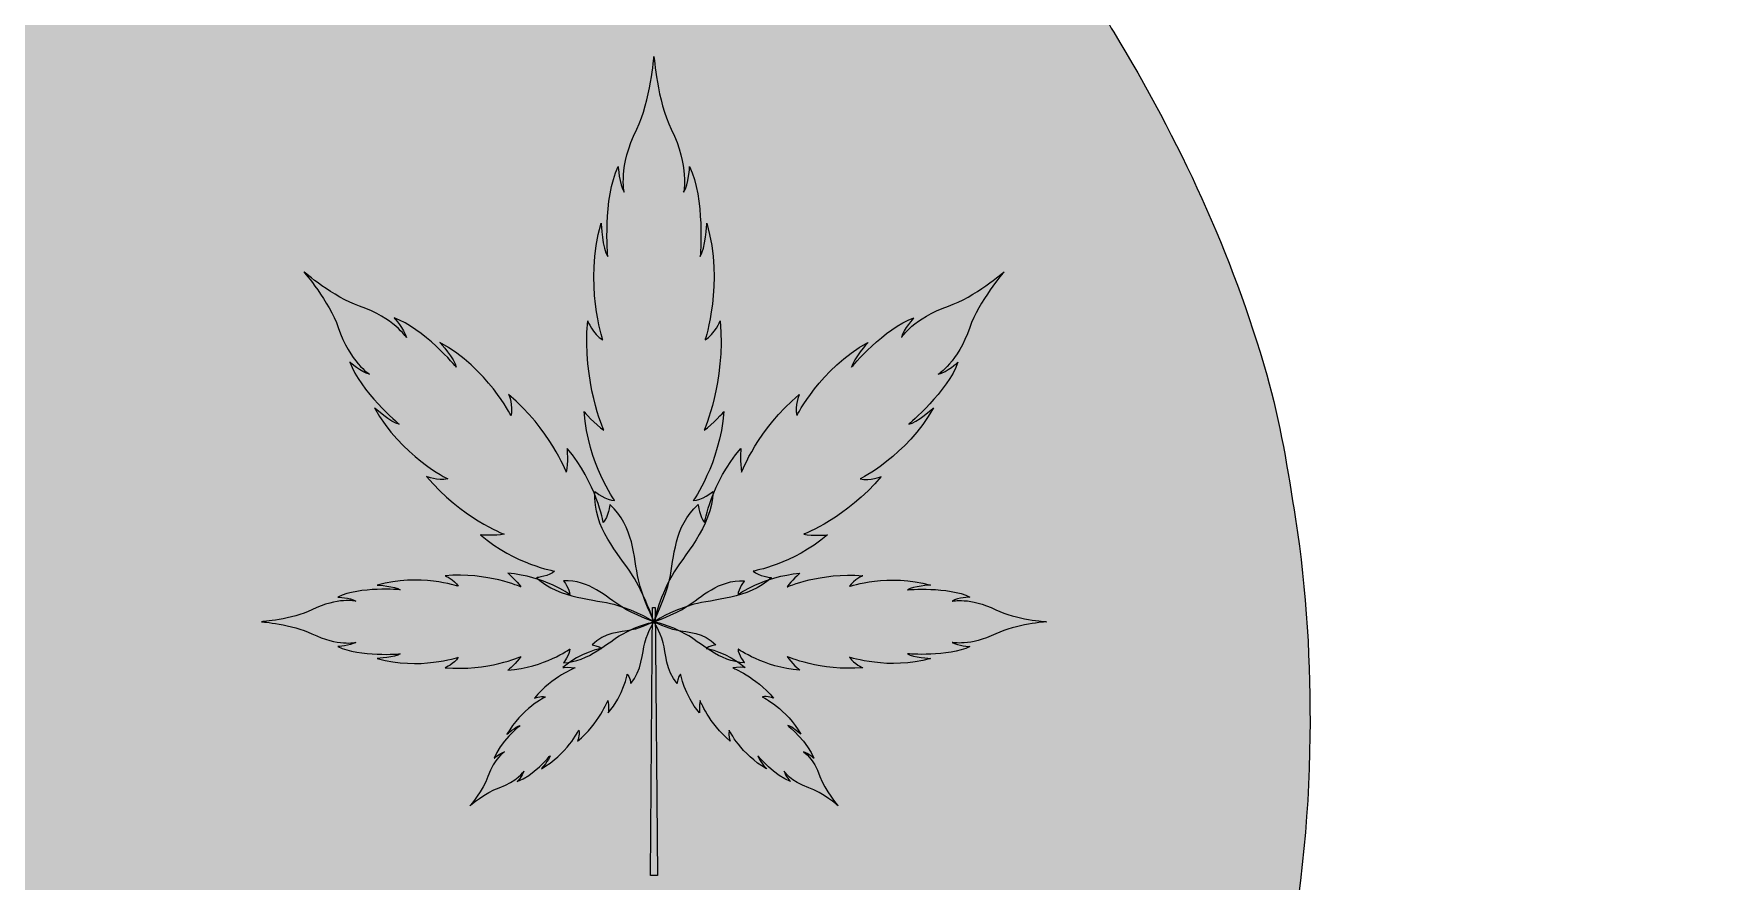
# Model space of a CAD drawing. Extents: x 504 to 1454, y -1419 to -461.
# Drawn here: x 1009.7 to 1453.9, y -1105.8 to -882.6 of the extents above; entities that cross this region are included whole.
import ezdxf

# ---------------------------------------------------------------- set-up
doc = ezdxf.new("R2010")
doc.units = 0
doc.header["$MEASUREMENT"] = 0
doc.layers.add('katman 1', color=7, linetype='Continuous')

# ---------------------------------------------------------------- blocks, each defined once
blk = doc.blocks.new('block 2')
at = {"layer": 'katman 1', "true_color": 0xffffff}
h = blk.add_hatch(color=7, dxfattribs=at)
h.dxf.hatch_style = 2
edge = h.paths.add_edge_path()
edge.add_spline(control_points=[(1451.73, -803.24), (1448.84, -799.53), (1446.1, -795.65), (1444.22, -791.29), (1442.76, -787.93), (1440.24, -786.27), (1436.69, -785.98), (1426.96, -785.2), (1417.21, -784.9), (1407.45, -784.57), (1399.25, -784.3), (1391.01, -785.1), (1382.84, -783.54), (1375.43, -782.12), (1367.96, -780.97), (1361.32, -777.02), (1359.79, -776.11), (1358.29, -775.11), (1356.66, -774.39), (1350.28, -771.57), (1344.61, -767.63), (1339.28, -763.21), (1323.59, -750.15), (1309.58, -735.38), (1296.08, -720.15), (1265.85, -686.03), (1238.77, -649.45), (1212.65, -612.15), (1189.97, -579.78), (1167.51, -547.26), (1144.85, -514.88), (1134.72, -500.4), (1124.13, -486.26), (1111.17, -474.1), (1101.86, -465.36), (1090.95, -461.31), (1078.11, -463.34), (1070.91, -464.49), (1064.24, -467.3), (1057.56, -470.05), (1044.92, -475.26), (1033.18, -482.25), (1021.15, -488.65), (1010.32, -494.41), (999.45, -500.08), (988.63, -505.84), (978.7, -511.14), (969.82, -518.15), (959.56, -523), (948.85, -528.05), (938.65, -534.16), (928.23, -539.82), (922.09, -543.15), (916, -546.56), (909.81, -549.81), (908.08, -550.72), (907.13, -552.72), (905.09, -553.09), (901.67, -553.72), (898.71, -555.4), (895.68, -556.98), (885.64, -562.21), (875.28, -566.71), (864.14, -568.98), (848.13, -572.25), (832.03, -575.07), (816.05, -578.43), (773.42, -587.38), (731.08, -597.54), (689.06, -609), (664.01, -615.83), (639.15, -623.28), (614.44, -631.18), (597.36, -636.64), (580.65, -643.2), (564.01, -649.89), (550.23, -655.43), (536.3, -660.63), (523.41, -668.13), (517.43, -671.61), (512.25, -676.03), (507.96, -681.43), (504.02, -686.4), (505.14, -691.43), (510.72, -694.36), (511.93, -695), (513.21, -695.54), (514.48, -696.08), (520.36, -698.58), (526.66, -699.55), (532.84, -700.91), (561.91, -707.33), (588.05, -719.75), (611.13, -738.63), (631.87, -755.6), (648.4, -776.17), (661.76, -799.16), (665.94, -806.36), (669.93, -813.95), (670.5, -823.11), (671.42, -837.73), (668.28, -850.81), (660.18, -862.85), (652.47, -874.32), (645.17, -886.05), (638.89, -898.37), (635.87, -904.29), (631.93, -909.82), (630.03, -916.22), (628.74, -920.58), (627.08, -924.77), (625.39, -928.96), (617.71, -948.06), (611.41, -967.59), (607.36, -987.81), (601.89, -1015.13), (599.58, -1042.69), (600.55, -1070.56), (601.59, -1100.39), (606.86, -1129.5), (614.48, -1158.3), (618.99, -1175.35), (625.41, -1191.75), (630.76, -1208.51), (634.53, -1220.3), (640.44, -1231.37), (646.32, -1242.32), (672.94, -1291.94), (709.21, -1332.85), (756.35, -1363.89), (761.24, -1367.1), (765.76, -1371.23), (772.05, -1371.74), (772.41, -1371.77), (772.94, -1371.93), (772.9, -1372.44), (772.74, -1374.58), (774.45, -1375.12), (775.84, -1375.88), (804.82, -1391.89), (835.51, -1403.36), (867.78, -1410.67), (887.11, -1415.04), (906.53, -1418.52), (927.51, -1417.94), (957.95, -1418.6), (987.94, -1411.75), (1016.92, -1399.9), (1051.73, -1385.65), (1085.73, -1369.66), (1119.07, -1352.28), (1124.45, -1349.48), (1130.09, -1347.01), (1134.58, -1342.73), (1134.87, -1342.47), (1135.27, -1342.13), (1135.6, -1342.14), (1138.49, -1342.22), (1140.68, -1340.52), (1142.99, -1339.24), (1151.72, -1334.38), (1160.41, -1329.45), (1169.09, -1324.52), (1204.85, -1304.19), (1239.31, -1281.96), (1271.07, -1255.68), (1286.02, -1243.31), (1299.48, -1229.62), (1309.78, -1213.04), (1311, -1211.07), (1312.35, -1208.99), (1311.41, -1206.47), (1311.19, -1205.87), (1315.29, -1198.49), (1317.13, -1198.63), (1317.16, -1198.61), (1317.2, -1198.59), (1317.23, -1198.57), (1336.04, -1156.93), (1345.16, -1113.18), (1345.64, -1067.58), (1345.84, -1048.45), (1344.81, -1029.37), (1341.84, -1010.42), (1339.84, -997.65), (1337.84, -984.9), (1334.28, -972.44), (1325.14, -940.45), (1311.25, -910.58), (1294.01, -882.21), (1292.2, -879.23), (1290.84, -875.97), (1288.48, -873.33), (1284.44, -868.8), (1280.43, -864.22), (1277.58, -858.85), (1276.06, -856), (1274.78, -853.06), (1272.96, -850.36), (1258.74, -829.27), (1243.31, -809.16), (1225.59, -790.85), (1201.32, -765.77), (1173.56, -745.5), (1142.33, -729.91), (1131.21, -724.35), (1119.79, -719.63), (1108.1, -715.45), (1100.85, -712.87), (1094, -708.93), (1086.74, -706.69), (1055.3, -697), (1023.11, -691.28), (990.12, -690.38), (975.08, -689.98), (960.02, -689.76), (945, -688.71), (940.69, -688.4), (936.41, -687.84), (932.28, -686.56), (927.15, -684.98), (925.63, -680.34), (928.77, -676), (929.66, -674.76), (930.74, -673.61), (931.91, -672.6), (948.98, -657.88), (965.91, -642.99), (983.53, -628.91), (985.8, -627.1), (988.27, -625.57), (989.95, -623.03), (991.25, -621.07), (994.01, -621.14), (995.77, -619.72), (1005.94, -611.57), (1016.68, -604.22), (1027.49, -596.97), (1035.73, -591.46), (1043.87, -585.81), (1052.75, -581.3), (1067.54, -573.78), (1082.14, -573.7), (1096.85, -581.57), (1106, -586.47), (1114, -592.8), (1121.2, -600.15), (1136.77, -616.05), (1150.91, -633.18), (1164.66, -650.65), (1167.03, -653.65), (1168.27, -657.83), (1172.48, -659.2), (1172.62, -659.25), (1172.68, -659.62), (1172.74, -659.86), (1173.3, -662.22), (1174.76, -664.09), (1176.15, -665.99), (1180.03, -671.31), (1183.99, -676.58), (1187.89, -681.88), (1208.3, -709.6), (1228.14, -737.73), (1249.36, -764.84), (1263.45, -782.86), (1277.8, -800.66), (1294.07, -816.8), (1298.07, -820.77), (1302.37, -824.38), (1307.03, -827.53), (1309.47, -829.18), (1312.28, -830.05), (1314.77, -831.84), (1320.29, -835.8), (1326.51, -838.73), (1332.84, -841.33), (1358.72, -851.96), (1385.27, -852.66), (1412.05, -845.9), (1430.86, -841.16), (1444.44, -829.63), (1452.5, -811.76), (1453.93, -808.57), (1453.92, -806.05), (1451.73, -803.24)], knot_values=[0, 0, 0, 0, 1, 1, 1, 2, 2, 2, 3, 3, 3, 4, 4, 4, 5, 5, 5, 6, 6, 6, 7, 7, 7, 8, 8, 8, 9, 9, 9, 10, 10, 10, 11, 11, 11, 12, 12, 12, 13, 13, 13, 14, 14, 14, 15, 15, 15, 16, 16, 16, 17, 17, 17, 18, 18, 18, 19, 19, 19, 20, 20, 20, 21, 21, 21, 22, 22, 22, 23, 23, 23, 24, 24, 24, 25, 25, 25, 26, 26, 26, 27, 27, 27, 28, 28, 28, 29, 29, 29, 30, 30, 30, 31, 31, 31, 32, 32, 32, 33, 33, 33, 34, 34, 34, 35, 35, 35, 36, 36, 36, 37, 37, 37, 38, 38, 38, 39, 39, 39, 40, 40, 40, 41, 41, 41, 42, 42, 42, 43, 43, 43, 44, 44, 44, 45, 45, 45, 46, 46, 46, 47, 47, 47, 48, 48, 48, 49, 49, 49, 50, 50, 50, 51, 51, 51, 52, 52, 52, 53, 53, 53, 54, 54, 54, 55, 55, 55, 56, 56, 56, 57, 57, 57, 58, 58, 58, 59, 59, 59, 60, 60, 60, 61, 61, 61, 62, 62, 62, 63, 63, 63, 64, 64, 64, 65, 65, 65, 66, 66, 66, 67, 67, 67, 68, 68, 68, 69, 69, 69, 70, 70, 70, 71, 71, 71, 72, 72, 72, 73, 73, 73, 74, 74, 74, 75, 75, 75, 76, 76, 76, 77, 77, 77, 78, 78, 78, 79, 79, 79, 80, 80, 80, 81, 81, 81, 82, 82, 82, 83, 83, 83, 84, 84, 84, 85, 85, 85, 86, 86, 86, 87, 87, 87, 88, 88, 88, 89, 89, 89, 90, 90, 90, 91, 91, 91, 92, 92, 92, 93, 93, 93, 94, 94, 94, 95, 95, 95, 95], degree=3, periodic=1)
edge = h.paths.add_edge_path()
edge.add_spline(control_points=[(973.07, -739.54), (1010.03, -739.79), (1041.91, -744.6), (1073.18, -753.65), (1109.1, -764.04), (1142.73, -779.17), (1172.8, -801.67), (1187, -812.29), (1199.97, -824.24), (1211.68, -837.55), (1214.06, -840.25), (1216.9, -842.45), (1219.36, -845.04), (1220.2, -845.92), (1221.05, -846.84), (1221.67, -847.87), (1223.43, -850.76), (1221.83, -853.62), (1218.44, -853.47), (1215.78, -853.34), (1213.13, -852.77), (1210.47, -852.44), (1203.34, -851.58), (1196.14, -852.4), (1189.01, -851.64), (1176.39, -850.3), (1163.9, -848.14), (1151.45, -845.66), (1129.8, -841.36), (1109.17, -843.89), (1089.53, -854.44), (1074.68, -862.41), (1058.41, -864.96), (1041.77, -865.75), (1027.19, -866.45), (1012.9, -864.14), (998.57, -862.03), (992.54, -861.14), (986.49, -860.37), (980.43, -859.64), (977.7, -859.3), (975.07, -859.22), (972.39, -859.69), (971.09, -859.92), (970.27, -858.8), (969.01, -858.67), (961.6, -857.88), (954.21, -858.44), (946.82, -858.77), (932.92, -859.39), (919.37, -861.81), (906.31, -866.73), (905.8, -866.93), (905.24, -867.05), (904.69, -867.11), (887.98, -869.14), (871.76, -867.34), (855.6, -862.42), (834.25, -855.93), (813.1, -858.77), (792.36, -865.93), (784.61, -868.6), (777.07, -871.91), (768.96, -873.43), (752.07, -876.6), (735.62, -874.78), (719.55, -868.89), (717.49, -868.14), (715.42, -867.42), (713.35, -866.7), (709.99, -865.54), (709.68, -864.65), (711.88, -861.94), (716.84, -855.79), (722.08, -849.89), (727.56, -844.2), (748.95, -822), (773.41, -803.71), (799.98, -788.3), (836.47, -767.16), (875.48, -752.6), (917.02, -745.03), (935.92, -741.59), (959.63, -739.54), (973.07, -739.54)], knot_values=[0, 0, 0, 0, 1, 1, 1, 2, 2, 2, 3, 3, 3, 4, 4, 4, 5, 5, 5, 6, 6, 6, 7, 7, 7, 8, 8, 8, 9, 9, 9, 10, 10, 10, 11, 11, 11, 12, 12, 12, 13, 13, 13, 14, 14, 14, 15, 15, 15, 16, 16, 16, 17, 17, 17, 18, 18, 18, 19, 19, 19, 20, 20, 20, 21, 21, 21, 22, 22, 22, 23, 23, 23, 24, 24, 24, 25, 25, 25, 26, 26, 26, 27, 27, 27, 28, 28, 28, 28], degree=3, periodic=1)
at = {"layer": 'katman 1', "lineweight": 0}
blk.add_open_spline([(1451.73, -803.24), (1448.84, -799.53), (1446.1, -795.65), (1444.22, -791.29), (1442.76, -787.93), (1440.24, -786.27), (1436.69, -785.98), (1426.96, -785.2), (1417.21, -784.9), (1407.45, -784.57), (1399.25, -784.3), (1391.01, -785.1), (1382.84, -783.54), (1375.43, -782.12), (1367.96, -780.97), (1361.32, -777.02), (1359.79, -776.11), (1358.29, -775.11), (1356.66, -774.39), (1350.28, -771.57), (1344.61, -767.63), (1339.28, -763.21), (1323.59, -750.15), (1309.58, -735.38), (1296.08, -720.15), (1265.85, -686.03), (1238.77, -649.45), (1212.65, -612.15), (1189.97, -579.78), (1167.51, -547.26), (1144.85, -514.88), (1134.72, -500.4), (1124.13, -486.26), (1111.17, -474.1), (1101.86, -465.36), (1090.95, -461.31), (1078.11, -463.34), (1070.91, -464.49), (1064.24, -467.3), (1057.56, -470.05), (1044.92, -475.26), (1033.18, -482.25), (1021.15, -488.65), (1010.32, -494.41), (999.45, -500.08), (988.63, -505.84), (978.7, -511.14), (969.82, -518.15), (959.56, -523), (948.85, -528.05), (938.65, -534.16), (928.23, -539.82), (922.09, -543.15), (916, -546.56), (909.81, -549.81), (908.08, -550.72), (907.13, -552.72), (905.09, -553.09), (901.67, -553.72), (898.71, -555.4), (895.68, -556.98), (885.64, -562.21), (875.28, -566.71), (864.14, -568.98), (848.13, -572.25), (832.03, -575.07), (816.05, -578.43), (773.42, -587.38), (731.08, -597.54), (689.06, -609), (664.01, -615.83), (639.15, -623.28), (614.44, -631.18), (597.36, -636.64), (580.65, -643.2), (564.01, -649.89), (550.23, -655.43), (536.3, -660.63), (523.41, -668.13), (517.43, -671.61), (512.25, -676.03), (507.96, -681.43), (504.02, -686.4), (505.14, -691.43), (510.72, -694.36), (511.93, -695), (513.21, -695.54), (514.48, -696.08), (520.36, -698.58), (526.66, -699.55), (532.84, -700.91), (561.91, -707.33), (588.05, -719.75), (611.13, -738.63), (631.87, -755.6), (648.4, -776.17), (661.76, -799.16), (665.94, -806.36), (669.93, -813.95), (670.5, -823.11), (671.42, -837.73), (668.28, -850.81), (660.18, -862.85), (652.47, -874.32), (645.17, -886.05), (638.89, -898.37), (635.87, -904.29), (631.93, -909.82), (630.03, -916.22), (628.74, -920.58), (627.08, -924.77), (625.39, -928.96), (617.71, -948.06), (611.41, -967.59), (607.36, -987.81), (601.89, -1015.13), (599.58, -1042.69), (600.55, -1070.56), (601.59, -1100.39), (606.86, -1129.5), (614.48, -1158.3), (618.99, -1175.35), (625.41, -1191.75), (630.76, -1208.51), (634.53, -1220.3), (640.44, -1231.37), (646.32, -1242.32), (672.94, -1291.94), (709.21, -1332.85), (756.35, -1363.89), (761.24, -1367.1), (765.76, -1371.23), (772.05, -1371.74), (772.41, -1371.77), (772.94, -1371.93), (772.9, -1372.44), (772.74, -1374.58), (774.45, -1375.12), (775.84, -1375.88), (804.82, -1391.89), (835.51, -1403.36), (867.78, -1410.67), (887.11, -1415.04), (906.53, -1418.52), (927.51, -1417.94), (957.95, -1418.6), (987.94, -1411.75), (1016.92, -1399.9), (1051.73, -1385.65), (1085.73, -1369.66), (1119.07, -1352.28), (1124.45, -1349.48), (1130.09, -1347.01), (1134.58, -1342.73), (1134.87, -1342.47), (1135.27, -1342.13), (1135.6, -1342.14), (1138.49, -1342.22), (1140.68, -1340.52), (1142.99, -1339.24), (1151.72, -1334.38), (1160.41, -1329.45), (1169.09, -1324.52), (1204.85, -1304.19), (1239.31, -1281.96), (1271.07, -1255.68), (1286.02, -1243.31), (1299.48, -1229.62), (1309.78, -1213.04), (1311, -1211.07), (1312.35, -1208.99), (1311.41, -1206.47), (1311.19, -1205.87), (1315.29, -1198.49), (1317.13, -1198.63), (1317.16, -1198.61), (1317.2, -1198.59), (1317.23, -1198.57), (1336.04, -1156.93), (1345.16, -1113.18), (1345.64, -1067.58), (1345.84, -1048.45), (1344.81, -1029.37), (1341.84, -1010.42), (1339.84, -997.65), (1337.84, -984.9), (1334.28, -972.44), (1325.14, -940.45), (1311.25, -910.58), (1294.01, -882.21), (1292.2, -879.23), (1290.84, -875.97), (1288.48, -873.33), (1284.44, -868.8), (1280.43, -864.22), (1277.58, -858.85), (1276.06, -856), (1274.78, -853.06), (1272.96, -850.36), (1258.74, -829.27), (1243.31, -809.16), (1225.59, -790.85), (1201.32, -765.77), (1173.56, -745.5), (1142.33, -729.91), (1131.21, -724.35), (1119.79, -719.63), (1108.1, -715.45), (1100.85, -712.87), (1094, -708.93), (1086.74, -706.69), (1055.3, -697), (1023.11, -691.28), (990.12, -690.38), (975.08, -689.98), (960.02, -689.76), (945, -688.71), (940.69, -688.4), (936.41, -687.84), (932.28, -686.56), (927.15, -684.98), (925.63, -680.34), (928.77, -676), (929.66, -674.76), (930.74, -673.61), (931.91, -672.6), (948.98, -657.88), (965.91, -642.99), (983.53, -628.91), (985.8, -627.1), (988.27, -625.57), (989.95, -623.03), (991.25, -621.07), (994.01, -621.14), (995.77, -619.72), (1005.94, -611.57), (1016.68, -604.22), (1027.49, -596.97), (1035.73, -591.46), (1043.87, -585.81), (1052.75, -581.3), (1067.54, -573.78), (1082.14, -573.7), (1096.85, -581.57), (1106, -586.47), (1114, -592.8), (1121.2, -600.15), (1136.77, -616.05), (1150.91, -633.18), (1164.66, -650.65), (1167.03, -653.65), (1168.27, -657.83), (1172.48, -659.2), (1172.62, -659.25), (1172.68, -659.62), (1172.74, -659.86), (1173.3, -662.22), (1174.76, -664.09), (1176.15, -665.99), (1180.03, -671.31), (1183.99, -676.58), (1187.89, -681.88), (1208.3, -709.6), (1228.14, -737.73), (1249.36, -764.84), (1263.45, -782.86), (1277.8, -800.66), (1294.07, -816.8), (1298.07, -820.77), (1302.37, -824.38), (1307.03, -827.53), (1309.47, -829.18), (1312.28, -830.05), (1314.77, -831.84), (1320.29, -835.8), (1326.51, -838.73), (1332.84, -841.33), (1358.72, -851.96), (1385.27, -852.66), (1412.05, -845.9), (1430.86, -841.16), (1444.44, -829.63), (1452.5, -811.76), (1453.93, -808.57), (1453.92, -806.05), (1451.73, -803.24)], degree=3, knots=[0, 0, 0, 0, 1, 1, 1, 2, 2, 2, 3, 3, 3, 4, 4, 4, 5, 5, 5, 6, 6, 6, 7, 7, 7, 8, 8, 8, 9, 9, 9, 10, 10, 10, 11, 11, 11, 12, 12, 12, 13, 13, 13, 14, 14, 14, 15, 15, 15, 16, 16, 16, 17, 17, 17, 18, 18, 18, 19, 19, 19, 20, 20, 20, 21, 21, 21, 22, 22, 22, 23, 23, 23, 24, 24, 24, 25, 25, 25, 26, 26, 26, 27, 27, 27, 28, 28, 28, 29, 29, 29, 30, 30, 30, 31, 31, 31, 32, 32, 32, 33, 33, 33, 34, 34, 34, 35, 35, 35, 36, 36, 36, 37, 37, 37, 38, 38, 38, 39, 39, 39, 40, 40, 40, 41, 41, 41, 42, 42, 42, 43, 43, 43, 44, 44, 44, 45, 45, 45, 46, 46, 46, 47, 47, 47, 48, 48, 48, 49, 49, 49, 50, 50, 50, 51, 51, 51, 52, 52, 52, 53, 53, 53, 54, 54, 54, 55, 55, 55, 56, 56, 56, 57, 57, 57, 58, 58, 58, 59, 59, 59, 60, 60, 60, 61, 61, 61, 62, 62, 62, 63, 63, 63, 64, 64, 64, 65, 65, 65, 66, 66, 66, 67, 67, 67, 68, 68, 68, 69, 69, 69, 70, 70, 70, 71, 71, 71, 72, 72, 72, 73, 73, 73, 74, 74, 74, 75, 75, 75, 76, 76, 76, 77, 77, 77, 78, 78, 78, 79, 79, 79, 80, 80, 80, 81, 81, 81, 82, 82, 82, 83, 83, 83, 84, 84, 84, 85, 85, 85, 86, 86, 86, 87, 87, 87, 88, 88, 88, 89, 89, 89, 90, 90, 90, 91, 91, 91, 92, 92, 92, 93, 93, 93, 94, 94, 94, 95, 95, 95, 95], dxfattribs=at)
blk = doc.blocks.new('block 5')
at = {"layer": 'katman 1', "true_color": 0x009000}
h = blk.add_hatch(color=94, dxfattribs=at)
h.dxf.hatch_style = 2
edge = h.paths.add_edge_path()
edge.add_spline(control_points=[(1172.94, -1037.48), (1172.94, -1037.48), (1168.83, -1034.71), (1162.41, -1032.88), (1157.68, -1031.54), (1148.09, -1031.51), (1142.03, -1025.88), (1142.03, -1025.88), (1145.47, -1025.44), (1146.78, -1024.13), (1146.78, -1024.13), (1136.45, -1022.43), (1127.27, -1014.61), (1127.27, -1014.61), (1131.19, -1014.91), (1133.49, -1014.4), (1133.49, -1014.4), (1122.19, -1010.09), (1113.08, -999.23), (1113.08, -999.23), (1116.02, -1000.48), (1118.65, -999.85), (1118.65, -999.85), (1106.31, -993.71), (1099.34, -981.13), (1099.34, -981.13), (1103.77, -985.08), (1105.84, -985.45), (1105.84, -985.45), (1095.45, -976.66), (1092.91, -969.08), (1092.91, -969.08), (1095.8, -971.77), (1098.07, -972.3), (1098.07, -972.3), (1092.91, -969.08), (1089.81, -959.97), (1087.47, -953.12), (1080.76, -945.3), (1080.76, -945.3), (1080.76, -945.3), (1088.57, -952.02), (1095.43, -954.35), (1104.53, -957.46), (1107.75, -962.61), (1107.75, -962.61), (1107.23, -960.34), (1104.53, -957.46), (1104.53, -957.46), (1112.11, -959.99), (1120.91, -970.39), (1120.91, -970.39), (1120.53, -968.32), (1116.59, -963.89), (1116.59, -963.89), (1129.16, -970.85), (1135.31, -983.19), (1135.31, -983.19), (1135.93, -980.56), (1134.69, -977.62), (1134.69, -977.62), (1145.54, -986.74), (1149.85, -998.04), (1149.85, -998.04), (1150.36, -995.74), (1150.06, -991.81), (1150.06, -991.81), (1157.89, -1000.99), (1159.59, -1011.33), (1159.59, -1011.33), (1160.9, -1010.02), (1161.33, -1006.58), (1161.33, -1006.58), (1167.73, -1012.57), (1167.51, -1020.3), (1168.85, -1026.44), (1169.83, -1030.92), (1172.94, -1037.48), (1172.94, -1037.48)], knot_values=[0, 0, 0, 0, 1, 1, 1, 2, 2, 2, 3, 3, 3, 4, 4, 4, 5, 5, 5, 6, 6, 6, 7, 7, 7, 8, 8, 8, 9, 9, 9, 10, 10, 10, 11, 11, 11, 12, 12, 12, 13, 13, 13, 14, 14, 14, 15, 15, 15, 16, 16, 16, 17, 17, 17, 18, 18, 18, 19, 19, 19, 20, 20, 20, 21, 21, 21, 22, 22, 22, 23, 23, 23, 24, 24, 24, 25, 25, 25, 26, 26, 26, 26], degree=3, periodic=1)
h = blk.add_hatch(color=94, dxfattribs=at)
h.dxf.hatch_style = 2
edge = h.paths.add_edge_path()
edge.add_spline(control_points=[(1172.94, -1037.48), (1172.94, -1037.48), (1169.08, -1038.23), (1164.46, -1040.81), (1161.06, -1042.7), (1155.66, -1048.06), (1149.11, -1048.3), (1149.11, -1048.3), (1150.79, -1046.13), (1150.79, -1044.66), (1150.79, -1044.66), (1144.05, -1049.5), (1134.51, -1050.26), (1134.51, -1050.26), (1136.88, -1048.23), (1137.89, -1046.65), (1137.89, -1046.65), (1129.14, -1050.57), (1117.94, -1049.59), (1117.94, -1049.59), (1120.29, -1048.65), (1121.41, -1046.82), (1121.41, -1046.82), (1111.05, -1050.3), (1100.1, -1047.15), (1100.1, -1047.15), (1104.79, -1046.88), (1106.16, -1045.93), (1106.16, -1045.93), (1095.4, -1046.82), (1089.73, -1044), (1089.73, -1044), (1092.86, -1043.89), (1094.43, -1042.91), (1094.43, -1042.91), (1089.73, -1044), (1082.89, -1040.63), (1077.74, -1038.1), (1069.59, -1037.48), (1069.59, -1037.48), (1069.59, -1037.48), (1077.74, -1036.87), (1082.89, -1034.33), (1089.73, -1030.97), (1094.43, -1032.05), (1094.43, -1032.05), (1092.86, -1031.08), (1089.73, -1030.97), (1089.73, -1030.97), (1095.4, -1028.14), (1106.16, -1029.04), (1106.16, -1029.04), (1104.79, -1028.09), (1100.1, -1027.82), (1100.1, -1027.82), (1111.05, -1024.67), (1121.41, -1028.14), (1121.41, -1028.14), (1120.29, -1026.32), (1117.94, -1025.37), (1117.94, -1025.37), (1129.14, -1024.39), (1137.89, -1028.31), (1137.89, -1028.31), (1136.88, -1026.74), (1134.51, -1024.71), (1134.51, -1024.71), (1144.05, -1025.47), (1150.79, -1030.31), (1150.79, -1030.31), (1150.79, -1028.84), (1149.11, -1026.66), (1149.11, -1026.66), (1156.05, -1026.44), (1160.26, -1030.89), (1164.46, -1033.58), (1167.52, -1035.55), (1172.94, -1037.48), (1172.94, -1037.48)], knot_values=[0, 0, 0, 0, 1, 1, 1, 2, 2, 2, 3, 3, 3, 4, 4, 4, 5, 5, 5, 6, 6, 6, 7, 7, 7, 8, 8, 8, 9, 9, 9, 10, 10, 10, 11, 11, 11, 12, 12, 12, 13, 13, 13, 14, 14, 14, 15, 15, 15, 16, 16, 16, 17, 17, 17, 18, 18, 18, 19, 19, 19, 20, 20, 20, 21, 21, 21, 22, 22, 22, 23, 23, 23, 24, 24, 24, 25, 25, 25, 26, 26, 26, 26], degree=3, periodic=1)
h = blk.add_hatch(color=94, dxfattribs=at)
h.dxf.hatch_style = 2
edge = h.paths.add_edge_path()
edge.add_spline(control_points=[(1172.94, -1037.48), (1172.94, -1037.48), (1171.48, -1039.65), (1170.52, -1043.02), (1169.81, -1045.5), (1169.79, -1050.55), (1166.84, -1053.73), (1166.84, -1053.73), (1166.61, -1051.92), (1165.92, -1051.24), (1165.92, -1051.24), (1165.02, -1056.67), (1160.91, -1061.5), (1160.91, -1061.5), (1161.07, -1059.43), (1160.8, -1058.22), (1160.8, -1058.22), (1158.53, -1064.16), (1152.83, -1068.96), (1152.83, -1068.96), (1153.48, -1067.41), (1153.15, -1066.03), (1153.15, -1066.03), (1149.92, -1072.52), (1143.31, -1076.18), (1143.31, -1076.18), (1145.39, -1073.85), (1145.58, -1072.76), (1145.58, -1072.76), (1140.96, -1078.23), (1136.97, -1079.56), (1136.97, -1079.56), (1138.39, -1078.04), (1138.66, -1076.85), (1138.66, -1076.85), (1136.97, -1079.56), (1132.18, -1081.19), (1128.58, -1082.42), (1124.47, -1085.95), (1124.47, -1085.95), (1124.47, -1085.95), (1128, -1081.84), (1129.23, -1078.24), (1130.86, -1073.45), (1133.57, -1071.76), (1133.57, -1071.76), (1132.38, -1072.03), (1130.86, -1073.45), (1130.86, -1073.45), (1132.2, -1069.46), (1137.66, -1064.84), (1137.66, -1064.84), (1136.57, -1065.04), (1134.24, -1067.11), (1134.24, -1067.11), (1137.9, -1060.5), (1144.39, -1057.27), (1144.39, -1057.27), (1143.01, -1056.94), (1141.46, -1057.6), (1141.46, -1057.6), (1146.26, -1051.89), (1152.2, -1049.62), (1152.2, -1049.62), (1150.99, -1049.35), (1148.93, -1049.51), (1148.93, -1049.51), (1153.75, -1045.4), (1159.18, -1044.5), (1159.18, -1044.5), (1158.5, -1043.81), (1156.69, -1043.59), (1156.69, -1043.59), (1159.84, -1040.22), (1163.9, -1040.34), (1167.13, -1039.63), (1169.49, -1039.12), (1172.94, -1037.48), (1172.94, -1037.48)], knot_values=[0, 0, 0, 0, 1, 1, 1, 2, 2, 2, 3, 3, 3, 4, 4, 4, 5, 5, 5, 6, 6, 6, 7, 7, 7, 8, 8, 8, 9, 9, 9, 10, 10, 10, 11, 11, 11, 12, 12, 12, 13, 13, 13, 14, 14, 14, 15, 15, 15, 16, 16, 16, 17, 17, 17, 18, 18, 18, 19, 19, 19, 20, 20, 20, 21, 21, 21, 22, 22, 22, 23, 23, 23, 24, 24, 24, 25, 25, 25, 26, 26, 26, 26], degree=3, periodic=1)
at = {"layer": 'katman 1', "lineweight": 0}
for points in [[(1172.94, -1037.48), (1172.94, -1037.48), (1168.83, -1034.71), (1162.41, -1032.88), (1157.68, -1031.54), (1148.09, -1031.51), (1142.03, -1025.88), (1142.03, -1025.88), (1145.47, -1025.44), (1146.78, -1024.13), (1146.78, -1024.13), (1136.45, -1022.43), (1127.27, -1014.61), (1127.27, -1014.61), (1131.19, -1014.91), (1133.49, -1014.4), (1133.49, -1014.4), (1122.19, -1010.09), (1113.08, -999.23), (1113.08, -999.23), (1116.02, -1000.48), (1118.65, -999.85), (1118.65, -999.85), (1106.31, -993.71), (1099.34, -981.13), (1099.34, -981.13), (1103.77, -985.08), (1105.84, -985.45), (1105.84, -985.45), (1095.45, -976.66), (1092.91, -969.08), (1092.91, -969.08), (1095.8, -971.77), (1098.07, -972.3), (1098.07, -972.3), (1092.91, -969.08), (1089.81, -959.97), (1087.47, -953.12), (1080.76, -945.3), (1080.76, -945.3), (1080.76, -945.3), (1088.57, -952.02), (1095.43, -954.35), (1104.53, -957.46), (1107.75, -962.61), (1107.75, -962.61), (1107.23, -960.34), (1104.53, -957.46), (1104.53, -957.46), (1112.11, -959.99), (1120.91, -970.39), (1120.91, -970.39), (1120.53, -968.32), (1116.59, -963.89), (1116.59, -963.89), (1129.16, -970.85), (1135.31, -983.19), (1135.31, -983.19), (1135.93, -980.56), (1134.69, -977.62), (1134.69, -977.62), (1145.54, -986.74), (1149.85, -998.04), (1149.85, -998.04), (1150.36, -995.74), (1150.06, -991.81), (1150.06, -991.81), (1157.89, -1000.99), (1159.59, -1011.33), (1159.59, -1011.33), (1160.9, -1010.02), (1161.33, -1006.58), (1161.33, -1006.58), (1167.73, -1012.57), (1167.51, -1020.3), (1168.85, -1026.44), (1169.83, -1030.92), (1172.94, -1037.48), (1172.94, -1037.48)], [(1172.94, -1037.48), (1172.94, -1037.48), (1169.08, -1038.23), (1164.46, -1040.81), (1161.06, -1042.7), (1155.66, -1048.06), (1149.11, -1048.3), (1149.11, -1048.3), (1150.79, -1046.13), (1150.79, -1044.66), (1150.79, -1044.66), (1144.05, -1049.5), (1134.51, -1050.26), (1134.51, -1050.26), (1136.88, -1048.23), (1137.89, -1046.65), (1137.89, -1046.65), (1129.14, -1050.57), (1117.94, -1049.59), (1117.94, -1049.59), (1120.29, -1048.65), (1121.41, -1046.82), (1121.41, -1046.82), (1111.05, -1050.3), (1100.1, -1047.15), (1100.1, -1047.15), (1104.79, -1046.88), (1106.16, -1045.93), (1106.16, -1045.93), (1095.4, -1046.82), (1089.73, -1044), (1089.73, -1044), (1092.86, -1043.89), (1094.43, -1042.91), (1094.43, -1042.91), (1089.73, -1044), (1082.89, -1040.63), (1077.74, -1038.1), (1069.59, -1037.48), (1069.59, -1037.48), (1069.59, -1037.48), (1077.74, -1036.87), (1082.89, -1034.33), (1089.73, -1030.97), (1094.43, -1032.05), (1094.43, -1032.05), (1092.86, -1031.08), (1089.73, -1030.97), (1089.73, -1030.97), (1095.4, -1028.14), (1106.16, -1029.04), (1106.16, -1029.04), (1104.79, -1028.09), (1100.1, -1027.82), (1100.1, -1027.82), (1111.05, -1024.67), (1121.41, -1028.14), (1121.41, -1028.14), (1120.29, -1026.32), (1117.94, -1025.37), (1117.94, -1025.37), (1129.14, -1024.39), (1137.89, -1028.31), (1137.89, -1028.31), (1136.88, -1026.74), (1134.51, -1024.71), (1134.51, -1024.71), (1144.05, -1025.47), (1150.79, -1030.31), (1150.79, -1030.31), (1150.79, -1028.84), (1149.11, -1026.66), (1149.11, -1026.66), (1156.05, -1026.44), (1160.26, -1030.89), (1164.46, -1033.58), (1167.52, -1035.55), (1172.94, -1037.48), (1172.94, -1037.48)], [(1172.94, -1037.48), (1172.94, -1037.48), (1171.48, -1039.65), (1170.52, -1043.02), (1169.81, -1045.5), (1169.79, -1050.55), (1166.84, -1053.73), (1166.84, -1053.73), (1166.61, -1051.92), (1165.92, -1051.24), (1165.92, -1051.24), (1165.02, -1056.67), (1160.91, -1061.5), (1160.91, -1061.5), (1161.07, -1059.43), (1160.8, -1058.22), (1160.8, -1058.22), (1158.53, -1064.16), (1152.83, -1068.96), (1152.83, -1068.96), (1153.48, -1067.41), (1153.15, -1066.03), (1153.15, -1066.03), (1149.92, -1072.52), (1143.31, -1076.18), (1143.31, -1076.18), (1145.39, -1073.85), (1145.58, -1072.76), (1145.58, -1072.76), (1140.96, -1078.23), (1136.97, -1079.56), (1136.97, -1079.56), (1138.39, -1078.04), (1138.66, -1076.85), (1138.66, -1076.85), (1136.97, -1079.56), (1132.18, -1081.19), (1128.58, -1082.42), (1124.47, -1085.95), (1124.47, -1085.95), (1124.47, -1085.95), (1128, -1081.84), (1129.23, -1078.24), (1130.86, -1073.45), (1133.57, -1071.76), (1133.57, -1071.76), (1132.38, -1072.03), (1130.86, -1073.45), (1130.86, -1073.45), (1132.2, -1069.46), (1137.66, -1064.84), (1137.66, -1064.84), (1136.57, -1065.04), (1134.24, -1067.11), (1134.24, -1067.11), (1137.9, -1060.5), (1144.39, -1057.27), (1144.39, -1057.27), (1143.01, -1056.94), (1141.46, -1057.6), (1141.46, -1057.6), (1146.26, -1051.89), (1152.2, -1049.62), (1152.2, -1049.62), (1150.99, -1049.35), (1148.93, -1049.51), (1148.93, -1049.51), (1153.75, -1045.4), (1159.18, -1044.5), (1159.18, -1044.5), (1158.5, -1043.81), (1156.69, -1043.59), (1156.69, -1043.59), (1159.84, -1040.22), (1163.9, -1040.34), (1167.13, -1039.63), (1169.49, -1039.12), (1172.94, -1037.48), (1172.94, -1037.48)]]:
    blk.add_open_spline(points, degree=3, knots=[0, 0, 0, 0, 1, 1, 1, 2, 2, 2, 3, 3, 3, 4, 4, 4, 5, 5, 5, 6, 6, 6, 7, 7, 7, 8, 8, 8, 9, 9, 9, 10, 10, 10, 11, 11, 11, 12, 12, 12, 13, 13, 13, 14, 14, 14, 15, 15, 15, 16, 16, 16, 17, 17, 17, 18, 18, 18, 19, 19, 19, 20, 20, 20, 21, 21, 21, 22, 22, 22, 23, 23, 23, 24, 24, 24, 25, 25, 25, 26, 26, 26, 26], dxfattribs=at)
blk = doc.blocks.new('block 4')
at = {"layer": 'katman 1', "true_color": 0x009000}
h = blk.add_hatch(color=94, dxfattribs=at)
h.dxf.hatch_style = 2
edge = h.paths.add_edge_path()
edge.add_spline(control_points=[(1172.94, -1037.48), (1172.94, -1037.48), (1174.01, -1031.92), (1177.73, -1025.26), (1180.46, -1020.37), (1188.18, -1012.59), (1188.53, -1003.15), (1188.53, -1003.15), (1185.39, -1005.57), (1183.28, -1005.57), (1183.28, -1005.57), (1190.25, -995.85), (1191.35, -982.12), (1191.35, -982.12), (1188.43, -985.53), (1186.15, -986.98), (1186.15, -986.98), (1191.8, -974.37), (1190.39, -958.24), (1190.39, -958.24), (1189.02, -961.62), (1186.39, -963.24), (1186.39, -963.24), (1191.4, -948.31), (1186.86, -932.53), (1186.86, -932.53), (1186.48, -939.29), (1185.11, -941.26), (1185.11, -941.26), (1186.4, -925.77), (1182.33, -917.6), (1182.33, -917.6), (1182.17, -922.1), (1180.76, -924.36), (1180.76, -924.36), (1182.33, -917.6), (1177.48, -907.73), (1173.83, -900.31), (1172.94, -888.58), (1172.94, -888.58), (1172.94, -888.58), (1172.05, -900.31), (1168.4, -907.73), (1163.55, -917.6), (1165.12, -924.36), (1165.12, -924.36), (1163.71, -922.1), (1163.55, -917.6), (1163.55, -917.6), (1159.48, -925.77), (1160.77, -941.26), (1160.77, -941.26), (1159.4, -939.29), (1159.01, -932.53), (1159.01, -932.53), (1154.47, -948.31), (1159.48, -963.24), (1159.48, -963.24), (1156.85, -961.62), (1155.49, -958.24), (1155.49, -958.24), (1154.08, -974.37), (1159.72, -986.98), (1159.72, -986.98), (1157.45, -985.53), (1154.53, -982.12), (1154.53, -982.12), (1155.62, -995.85), (1162.59, -1005.57), (1162.59, -1005.57), (1160.48, -1005.57), (1157.35, -1003.15), (1157.35, -1003.15), (1157.02, -1013.16), (1163.44, -1019.22), (1167.32, -1025.26), (1170.15, -1029.68), (1172.94, -1037.48), (1172.94, -1037.48)], knot_values=[0, 0, 0, 0, 1, 1, 1, 2, 2, 2, 3, 3, 3, 4, 4, 4, 5, 5, 5, 6, 6, 6, 7, 7, 7, 8, 8, 8, 9, 9, 9, 10, 10, 10, 11, 11, 11, 12, 12, 12, 13, 13, 13, 14, 14, 14, 15, 15, 15, 16, 16, 16, 17, 17, 17, 18, 18, 18, 19, 19, 19, 20, 20, 20, 21, 21, 21, 22, 22, 22, 23, 23, 23, 24, 24, 24, 25, 25, 25, 26, 26, 26, 26], degree=3, periodic=1)
h = blk.add_hatch(color=94, dxfattribs=at)
h.dxf.hatch_style = 2
edge = h.paths.add_edge_path()
edge.add_spline(control_points=[(1172.94, -1037.48), (1172.94, -1037.48), (1177.05, -1034.71), (1183.47, -1032.88), (1188.19, -1031.54), (1197.78, -1031.51), (1203.85, -1025.88), (1203.85, -1025.88), (1200.4, -1025.44), (1199.1, -1024.13), (1199.1, -1024.13), (1209.43, -1022.43), (1218.61, -1014.61), (1218.61, -1014.61), (1214.69, -1014.91), (1212.38, -1014.4), (1212.38, -1014.4), (1223.68, -1010.09), (1232.8, -999.23), (1232.8, -999.23), (1229.86, -1000.48), (1227.23, -999.85), (1227.23, -999.85), (1239.57, -993.71), (1246.53, -981.13), (1246.53, -981.13), (1242.11, -985.08), (1240.04, -985.45), (1240.04, -985.45), (1250.43, -976.66), (1252.97, -969.08), (1252.97, -969.08), (1250.08, -971.77), (1247.81, -972.3), (1247.81, -972.3), (1252.97, -969.08), (1256.07, -959.97), (1258.4, -953.12), (1265.12, -945.3), (1265.12, -945.3), (1265.12, -945.3), (1257.3, -952.02), (1250.45, -954.35), (1241.34, -957.46), (1238.13, -962.61), (1238.13, -962.61), (1238.65, -960.34), (1241.34, -957.46), (1241.34, -957.46), (1233.76, -959.99), (1224.97, -970.39), (1224.97, -970.39), (1225.34, -968.32), (1229.29, -963.89), (1229.29, -963.89), (1216.71, -970.85), (1210.57, -983.19), (1210.57, -983.19), (1209.94, -980.56), (1211.19, -977.62), (1211.19, -977.62), (1200.33, -986.74), (1196.02, -998.04), (1196.02, -998.04), (1195.51, -995.74), (1195.82, -991.81), (1195.82, -991.81), (1187.99, -1000.99), (1186.29, -1011.33), (1186.29, -1011.33), (1184.98, -1010.02), (1184.54, -1006.58), (1184.54, -1006.58), (1178.14, -1012.57), (1178.37, -1020.3), (1177.02, -1026.44), (1176.04, -1030.92), (1172.94, -1037.48), (1172.94, -1037.48)], knot_values=[0, 0, 0, 0, 1, 1, 1, 2, 2, 2, 3, 3, 3, 4, 4, 4, 5, 5, 5, 6, 6, 6, 7, 7, 7, 8, 8, 8, 9, 9, 9, 10, 10, 10, 11, 11, 11, 12, 12, 12, 13, 13, 13, 14, 14, 14, 15, 15, 15, 16, 16, 16, 17, 17, 17, 18, 18, 18, 19, 19, 19, 20, 20, 20, 21, 21, 21, 22, 22, 22, 23, 23, 23, 24, 24, 24, 25, 25, 25, 26, 26, 26, 26], degree=3, periodic=1)
h = blk.add_hatch(color=94, dxfattribs=at)
h.dxf.hatch_style = 2
edge = h.paths.add_edge_path()
edge.add_spline(control_points=[(1172.94, -1037.48), (1172.94, -1037.48), (1176.8, -1038.23), (1181.42, -1040.81), (1184.82, -1042.7), (1190.22, -1048.06), (1196.77, -1048.3), (1196.77, -1048.3), (1195.08, -1046.13), (1195.08, -1044.66), (1195.08, -1044.66), (1201.83, -1049.5), (1211.36, -1050.26), (1211.36, -1050.26), (1208.99, -1048.23), (1207.99, -1046.65), (1207.99, -1046.65), (1216.74, -1050.57), (1227.93, -1049.59), (1227.93, -1049.59), (1225.59, -1048.65), (1224.46, -1046.82), (1224.46, -1046.82), (1234.83, -1050.3), (1245.78, -1047.15), (1245.78, -1047.15), (1241.09, -1046.88), (1239.72, -1045.93), (1239.72, -1045.93), (1250.47, -1046.82), (1256.14, -1044), (1256.14, -1044), (1253.01, -1043.89), (1251.45, -1042.91), (1251.45, -1042.91), (1256.14, -1044), (1262.99, -1040.63), (1268.14, -1038.1), (1276.28, -1037.48), (1276.28, -1037.48), (1276.28, -1037.48), (1268.14, -1036.87), (1262.99, -1034.33), (1256.14, -1030.97), (1251.45, -1032.05), (1251.45, -1032.05), (1253.01, -1031.08), (1256.14, -1030.97), (1256.14, -1030.97), (1250.47, -1028.14), (1239.72, -1029.04), (1239.72, -1029.04), (1241.09, -1028.09), (1245.78, -1027.82), (1245.78, -1027.82), (1234.83, -1024.67), (1224.46, -1028.14), (1224.46, -1028.14), (1225.59, -1026.32), (1227.94, -1025.37), (1227.94, -1025.37), (1216.74, -1024.39), (1207.99, -1028.31), (1207.99, -1028.31), (1208.99, -1026.74), (1211.36, -1024.71), (1211.36, -1024.71), (1201.83, -1025.47), (1195.08, -1030.31), (1195.08, -1030.31), (1195.08, -1028.84), (1196.77, -1026.66), (1196.77, -1026.66), (1189.82, -1026.44), (1185.61, -1030.89), (1181.42, -1033.58), (1178.36, -1035.55), (1172.94, -1037.48), (1172.94, -1037.48)], knot_values=[0, 0, 0, 0, 1, 1, 1, 2, 2, 2, 3, 3, 3, 4, 4, 4, 5, 5, 5, 6, 6, 6, 7, 7, 7, 8, 8, 8, 9, 9, 9, 10, 10, 10, 11, 11, 11, 12, 12, 12, 13, 13, 13, 14, 14, 14, 15, 15, 15, 16, 16, 16, 17, 17, 17, 18, 18, 18, 19, 19, 19, 20, 20, 20, 21, 21, 21, 22, 22, 22, 23, 23, 23, 24, 24, 24, 25, 25, 25, 26, 26, 26, 26], degree=3, periodic=1)
h = blk.add_hatch(color=94, dxfattribs=at)
h.dxf.hatch_style = 2
edge = h.paths.add_edge_path()
edge.add_spline(control_points=[(1172.94, -1037.48), (1172.94, -1037.48), (1174.4, -1039.65), (1175.36, -1043.02), (1176.06, -1045.5), (1176.08, -1050.55), (1179.04, -1053.73), (1179.04, -1053.73), (1179.27, -1051.92), (1179.96, -1051.24), (1179.96, -1051.24), (1180.85, -1056.67), (1184.97, -1061.5), (1184.97, -1061.5), (1184.81, -1059.43), (1185.08, -1058.22), (1185.08, -1058.22), (1187.34, -1064.16), (1193.05, -1068.96), (1193.05, -1068.96), (1192.4, -1067.41), (1192.72, -1066.03), (1192.72, -1066.03), (1195.95, -1072.52), (1202.57, -1076.18), (1202.57, -1076.18), (1200.49, -1073.85), (1200.3, -1072.76), (1200.3, -1072.76), (1204.92, -1078.23), (1208.9, -1079.56), (1208.9, -1079.56), (1207.49, -1078.04), (1207.21, -1076.85), (1207.21, -1076.85), (1208.9, -1079.56), (1213.69, -1081.19), (1217.29, -1082.42), (1221.4, -1085.95), (1221.4, -1085.95), (1221.4, -1085.95), (1217.87, -1081.84), (1216.65, -1078.24), (1215.02, -1073.45), (1212.31, -1071.76), (1212.31, -1071.76), (1213.5, -1072.03), (1215.02, -1073.45), (1215.02, -1073.45), (1213.68, -1069.46), (1208.22, -1064.84), (1208.22, -1064.84), (1209.3, -1065.04), (1211.63, -1067.11), (1211.63, -1067.11), (1207.97, -1060.5), (1201.48, -1057.27), (1201.48, -1057.27), (1202.87, -1056.94), (1204.41, -1057.6), (1204.41, -1057.6), (1199.62, -1051.89), (1193.68, -1049.62), (1193.68, -1049.62), (1194.89, -1049.35), (1196.95, -1049.51), (1196.95, -1049.51), (1192.12, -1045.4), (1186.69, -1044.5), (1186.69, -1044.5), (1187.38, -1043.81), (1189.19, -1043.59), (1189.19, -1043.59), (1186.04, -1040.22), (1181.97, -1040.34), (1178.75, -1039.63), (1176.39, -1039.12), (1172.94, -1037.48), (1172.94, -1037.48)], knot_values=[0, 0, 0, 0, 1, 1, 1, 2, 2, 2, 3, 3, 3, 4, 4, 4, 5, 5, 5, 6, 6, 6, 7, 7, 7, 8, 8, 8, 9, 9, 9, 10, 10, 10, 11, 11, 11, 12, 12, 12, 13, 13, 13, 14, 14, 14, 15, 15, 15, 16, 16, 16, 17, 17, 17, 18, 18, 18, 19, 19, 19, 20, 20, 20, 21, 21, 21, 22, 22, 22, 23, 23, 23, 24, 24, 24, 25, 25, 25, 26, 26, 26, 26], degree=3, periodic=1)
at = {"layer": 'katman 1', "lineweight": 0}
for points in [[(1172.94, -1037.48), (1172.94, -1037.48), (1174.01, -1031.92), (1177.73, -1025.26), (1180.46, -1020.37), (1188.18, -1012.59), (1188.53, -1003.15), (1188.53, -1003.15), (1185.39, -1005.57), (1183.28, -1005.57), (1183.28, -1005.57), (1190.25, -995.85), (1191.35, -982.12), (1191.35, -982.12), (1188.43, -985.53), (1186.15, -986.98), (1186.15, -986.98), (1191.8, -974.37), (1190.39, -958.24), (1190.39, -958.24), (1189.02, -961.62), (1186.39, -963.24), (1186.39, -963.24), (1191.4, -948.31), (1186.86, -932.53), (1186.86, -932.53), (1186.48, -939.29), (1185.11, -941.26), (1185.11, -941.26), (1186.4, -925.77), (1182.33, -917.6), (1182.33, -917.6), (1182.17, -922.1), (1180.76, -924.36), (1180.76, -924.36), (1182.33, -917.6), (1177.48, -907.73), (1173.83, -900.31), (1172.94, -888.58), (1172.94, -888.58), (1172.94, -888.58), (1172.05, -900.31), (1168.4, -907.73), (1163.55, -917.6), (1165.12, -924.36), (1165.12, -924.36), (1163.71, -922.1), (1163.55, -917.6), (1163.55, -917.6), (1159.48, -925.77), (1160.77, -941.26), (1160.77, -941.26), (1159.4, -939.29), (1159.01, -932.53), (1159.01, -932.53), (1154.47, -948.31), (1159.48, -963.24), (1159.48, -963.24), (1156.85, -961.62), (1155.49, -958.24), (1155.49, -958.24), (1154.08, -974.37), (1159.72, -986.98), (1159.72, -986.98), (1157.45, -985.53), (1154.53, -982.12), (1154.53, -982.12), (1155.62, -995.85), (1162.59, -1005.57), (1162.59, -1005.57), (1160.48, -1005.57), (1157.35, -1003.15), (1157.35, -1003.15), (1157.02, -1013.16), (1163.44, -1019.22), (1167.32, -1025.26), (1170.15, -1029.68), (1172.94, -1037.48), (1172.94, -1037.48)], [(1172.94, -1037.48), (1172.94, -1037.48), (1177.05, -1034.71), (1183.47, -1032.88), (1188.19, -1031.54), (1197.78, -1031.51), (1203.85, -1025.88), (1203.85, -1025.88), (1200.4, -1025.44), (1199.1, -1024.13), (1199.1, -1024.13), (1209.43, -1022.43), (1218.61, -1014.61), (1218.61, -1014.61), (1214.69, -1014.91), (1212.38, -1014.4), (1212.38, -1014.4), (1223.68, -1010.09), (1232.8, -999.23), (1232.8, -999.23), (1229.86, -1000.48), (1227.23, -999.85), (1227.23, -999.85), (1239.57, -993.71), (1246.53, -981.13), (1246.53, -981.13), (1242.11, -985.08), (1240.04, -985.45), (1240.04, -985.45), (1250.43, -976.66), (1252.97, -969.08), (1252.97, -969.08), (1250.08, -971.77), (1247.81, -972.3), (1247.81, -972.3), (1252.97, -969.08), (1256.07, -959.97), (1258.4, -953.12), (1265.12, -945.3), (1265.12, -945.3), (1265.12, -945.3), (1257.3, -952.02), (1250.45, -954.35), (1241.34, -957.46), (1238.13, -962.61), (1238.13, -962.61), (1238.65, -960.34), (1241.34, -957.46), (1241.34, -957.46), (1233.76, -959.99), (1224.97, -970.39), (1224.97, -970.39), (1225.34, -968.32), (1229.29, -963.89), (1229.29, -963.89), (1216.71, -970.85), (1210.57, -983.19), (1210.57, -983.19), (1209.94, -980.56), (1211.19, -977.62), (1211.19, -977.62), (1200.33, -986.74), (1196.02, -998.04), (1196.02, -998.04), (1195.51, -995.74), (1195.82, -991.81), (1195.82, -991.81), (1187.99, -1000.99), (1186.29, -1011.33), (1186.29, -1011.33), (1184.98, -1010.02), (1184.54, -1006.58), (1184.54, -1006.58), (1178.14, -1012.57), (1178.37, -1020.3), (1177.02, -1026.44), (1176.04, -1030.92), (1172.94, -1037.48), (1172.94, -1037.48)], [(1172.94, -1037.48), (1172.94, -1037.48), (1176.8, -1038.23), (1181.42, -1040.81), (1184.82, -1042.7), (1190.22, -1048.06), (1196.77, -1048.3), (1196.77, -1048.3), (1195.08, -1046.13), (1195.08, -1044.66), (1195.08, -1044.66), (1201.83, -1049.5), (1211.36, -1050.26), (1211.36, -1050.26), (1208.99, -1048.23), (1207.99, -1046.65), (1207.99, -1046.65), (1216.74, -1050.57), (1227.93, -1049.59), (1227.93, -1049.59), (1225.59, -1048.65), (1224.46, -1046.82), (1224.46, -1046.82), (1234.83, -1050.3), (1245.78, -1047.15), (1245.78, -1047.15), (1241.09, -1046.88), (1239.72, -1045.93), (1239.72, -1045.93), (1250.47, -1046.82), (1256.14, -1044), (1256.14, -1044), (1253.01, -1043.89), (1251.45, -1042.91), (1251.45, -1042.91), (1256.14, -1044), (1262.99, -1040.63), (1268.14, -1038.1), (1276.28, -1037.48), (1276.28, -1037.48), (1276.28, -1037.48), (1268.14, -1036.87), (1262.99, -1034.33), (1256.14, -1030.97), (1251.45, -1032.05), (1251.45, -1032.05), (1253.01, -1031.08), (1256.14, -1030.97), (1256.14, -1030.97), (1250.47, -1028.14), (1239.72, -1029.04), (1239.72, -1029.04), (1241.09, -1028.09), (1245.78, -1027.82), (1245.78, -1027.82), (1234.83, -1024.67), (1224.46, -1028.14), (1224.46, -1028.14), (1225.59, -1026.32), (1227.94, -1025.37), (1227.94, -1025.37), (1216.74, -1024.39), (1207.99, -1028.31), (1207.99, -1028.31), (1208.99, -1026.74), (1211.36, -1024.71), (1211.36, -1024.71), (1201.83, -1025.47), (1195.08, -1030.31), (1195.08, -1030.31), (1195.08, -1028.84), (1196.77, -1026.66), (1196.77, -1026.66), (1189.82, -1026.44), (1185.61, -1030.89), (1181.42, -1033.58), (1178.36, -1035.55), (1172.94, -1037.48), (1172.94, -1037.48)], [(1172.94, -1037.48), (1172.94, -1037.48), (1174.4, -1039.65), (1175.36, -1043.02), (1176.06, -1045.5), (1176.08, -1050.55), (1179.04, -1053.73), (1179.04, -1053.73), (1179.27, -1051.92), (1179.96, -1051.24), (1179.96, -1051.24), (1180.85, -1056.67), (1184.97, -1061.5), (1184.97, -1061.5), (1184.81, -1059.43), (1185.08, -1058.22), (1185.08, -1058.22), (1187.34, -1064.16), (1193.05, -1068.96), (1193.05, -1068.96), (1192.4, -1067.41), (1192.72, -1066.03), (1192.72, -1066.03), (1195.95, -1072.52), (1202.57, -1076.18), (1202.57, -1076.18), (1200.49, -1073.85), (1200.3, -1072.76), (1200.3, -1072.76), (1204.92, -1078.23), (1208.9, -1079.56), (1208.9, -1079.56), (1207.49, -1078.04), (1207.21, -1076.85), (1207.21, -1076.85), (1208.9, -1079.56), (1213.69, -1081.19), (1217.29, -1082.42), (1221.4, -1085.95), (1221.4, -1085.95), (1221.4, -1085.95), (1217.87, -1081.84), (1216.65, -1078.24), (1215.02, -1073.45), (1212.31, -1071.76), (1212.31, -1071.76), (1213.5, -1072.03), (1215.02, -1073.45), (1215.02, -1073.45), (1213.68, -1069.46), (1208.22, -1064.84), (1208.22, -1064.84), (1209.3, -1065.04), (1211.63, -1067.11), (1211.63, -1067.11), (1207.97, -1060.5), (1201.48, -1057.27), (1201.48, -1057.27), (1202.87, -1056.94), (1204.41, -1057.6), (1204.41, -1057.6), (1199.62, -1051.89), (1193.68, -1049.62), (1193.68, -1049.62), (1194.89, -1049.35), (1196.95, -1049.51), (1196.95, -1049.51), (1192.12, -1045.4), (1186.69, -1044.5), (1186.69, -1044.5), (1187.38, -1043.81), (1189.19, -1043.59), (1189.19, -1043.59), (1186.04, -1040.22), (1181.97, -1040.34), (1178.75, -1039.63), (1176.39, -1039.12), (1172.94, -1037.48), (1172.94, -1037.48)]]:
    blk.add_open_spline(points, degree=3, knots=[0, 0, 0, 0, 1, 1, 1, 2, 2, 2, 3, 3, 3, 4, 4, 4, 5, 5, 5, 6, 6, 6, 7, 7, 7, 8, 8, 8, 9, 9, 9, 10, 10, 10, 11, 11, 11, 12, 12, 12, 13, 13, 13, 14, 14, 14, 15, 15, 15, 16, 16, 16, 17, 17, 17, 18, 18, 18, 19, 19, 19, 20, 20, 20, 21, 21, 21, 22, 22, 22, 23, 23, 23, 24, 24, 24, 25, 25, 25, 26, 26, 26, 26], dxfattribs=at)
at = {"layer": 'katman 1'}
blk.add_blockref('block 5', (0, 0), dxfattribs=at)
blk = doc.blocks.new('block 3')
at = {"layer": 'katman 1', "true_color": 0x009000}
h = blk.add_hatch(color=94, dxfattribs=at)
h.dxf.hatch_style = 2
h.paths.add_polyline_path([(1173.3, -1033.71), (1173.84, -1104.32), (1172.03, -1104.32), (1172.58, -1033.71)])
at = {"layer": 'katman 1', "lineweight": 0}
blk.add_lwpolyline([(1173.3, -1033.71), (1173.84, -1104.32), (1172.03, -1104.32), (1172.58, -1033.71), (1173.3, -1033.71)], dxfattribs=at)
at = {"layer": 'katman 1'}
blk.add_blockref('block 4', (0, 0), dxfattribs=at)

msp = doc.modelspace()

# ---------------------------------------------------------------- block references
at = {"layer": 'katman 1'}
for name in ['block 2', 'block 3']:
    msp.add_blockref(name, (0, 0), dxfattribs=at)

doc.saveas('drawing.dxf')
